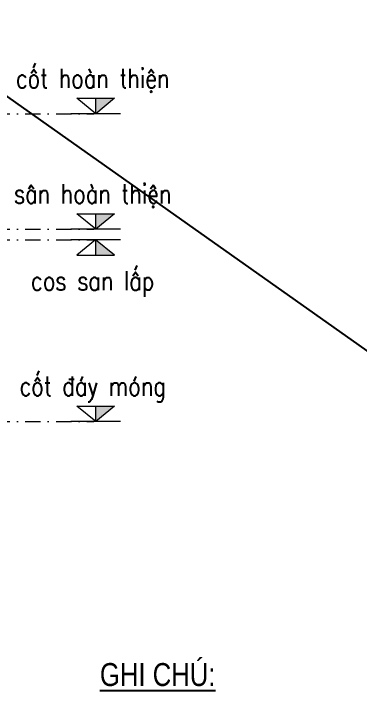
# Model space of a CAD drawing. Header units: millimetres. Extents: x -295047 to 304185, y -728047 to -308748.
# Drawn here: x -114201 to -111949, y -333215 to -328779 of the extents above; entities that cross this region are included whole.
import ezdxf
from ezdxf.enums import TextEntityAlignment as Align

# ---------------------------------------------------------------- set-up
doc = ezdxf.new("R2010")
doc.units = ezdxf.units.MM
doc.header["$MEASUREMENT"] = 0
doc.linetypes.add('DASHDOT', pattern=[1, 0.5, -0.25, 0, -0.25])
doc.layers.add('KCS_Plotter', color=11, linetype='Continuous', plot=False)
for name, color, linetype, lineweight in [('LC Net truc', 79, 'DASHDOT', 13), ('LC Text1', 3, 'Continuous', 20), ('LC Text2', 7, 'Continuous', 25)]:
    doc.layers.add(name, color=color, linetype=linetype, lineweight=lineweight)
doc.styles.add('T1', font='Vnsimli.shx', dxfattribs={"width": 0.8})
doc.styles.add('T2', font='VHARIAL.TTF', dxfattribs={"width": 0.8})

# ---------------------------------------------------------------- blocks, each defined once
blk = doc.blocks.new('Caodo1')
at = {"layer": 'LC Text1'}
blk.add_hatch(color=256, dxfattribs=at).paths.add_polyline_path([(0, 200.2), (0, 0), (243.4, 200.2)])
for p, q in [((0, 0), (0, 200.2)), ((323.6, 0), (-323.6, 0))]:
    blk.add_line(p, q, dxfattribs=at)
blk.add_lwpolyline([(-243.4, 200.2), (243.4, 200.2), (0, 0), (0, 0)], close=True, dxfattribs=at)
at = {"layer": 'LC Text1', "style": 'T1', "width": 0.8}
blk.add_attdef('%%P0,00', text='', height=250, dxfattribs=at).set_placement((-39, 459.5), align=Align.MIDDLE_CENTER)

msp = doc.modelspace()

# ---------------------------------------------------------------- linework, layer by layer
at = {"layer": 'KCS_Plotter', "ltscale": 2}
msp.add_line((-125055, -321673.5), (-104055, -336523.5), dxfattribs=at)
at = {"layer": 'LC Net truc', "ltscale": 200}
for p, q in [((-114926.4, -329428.7), (-113680.7, -329428.7)), ((-114926.4, -330178.7), (-113680.7, -330178.7)), ((-114926.4, -330248.7), (-113680.7, -330248.7)), ((-114926.4, -331428.7), (-113680.7, -331428.7))]:
    msp.add_line(p, q, dxfattribs=at)

# ---------------------------------------------------------------- block references
at = {"layer": 'LC Text1'}
ref = msp.add_blockref('Caodo1', (-113668.2, -329428.7), dxfattribs=dict(at, xscale=0.5, yscale=0.5, zscale=0.5))
ref.add_attrib('%%P0,00', 'cèt hoµn thiÖn', dxfattribs={"layer": 'LC Text2', "height": 125, "style": 'T1', "width": 0.8}).set_placement((-113687.7, -329199), align=Align.MIDDLE_CENTER)
ref = msp.add_blockref('Caodo1', (-113668.2, -330178.7), dxfattribs=dict(at, xscale=0.5, yscale=0.5, zscale=0.5))
ref.add_attrib('%%P0,00', 's©n hoµn thiÖn', dxfattribs={"layer": 'LC Text2', "height": 125, "style": 'T1', "width": 0.8}).set_placement((-113687.7, -329949), align=Align.MIDDLE_CENTER)
ref = msp.add_blockref('Caodo1', (-113668.6, -330248.7), dxfattribs=dict(at, xscale=-0.5, yscale=0.5, zscale=0.5, rotation=180))
ref.add_attrib('%%P0,00', 'cos san lÊp', dxfattribs={"layer": 'LC Text2', "height": 125, "style": 'T1', "width": 0.8}).set_placement((-113688.1, -330514.2), align=Align.MIDDLE_CENTER)
ref = msp.add_blockref('Caodo1', (-113668.2, -331428.7), dxfattribs=dict(at, xscale=0.5, yscale=0.5, zscale=0.5))
ref.add_attrib('%%P0,00', 'cèt ®¸y mãng', dxfattribs={"layer": 'LC Text2', "height": 125, "style": 'T1', "width": 0.8}).set_placement((-113687.7, -331199), align=Align.MIDDLE_CENTER)

# ---------------------------------------------------------------- texts
at = {"layer": 'LC Text2', "style": 'T2', "width": 0.8}
msp.add_text('%%ughi chó:', height=149.289, dxfattribs=at).set_placement((-113265.4, -333055.3), align=Align.MIDDLE)

doc.saveas('drawing.dxf')
